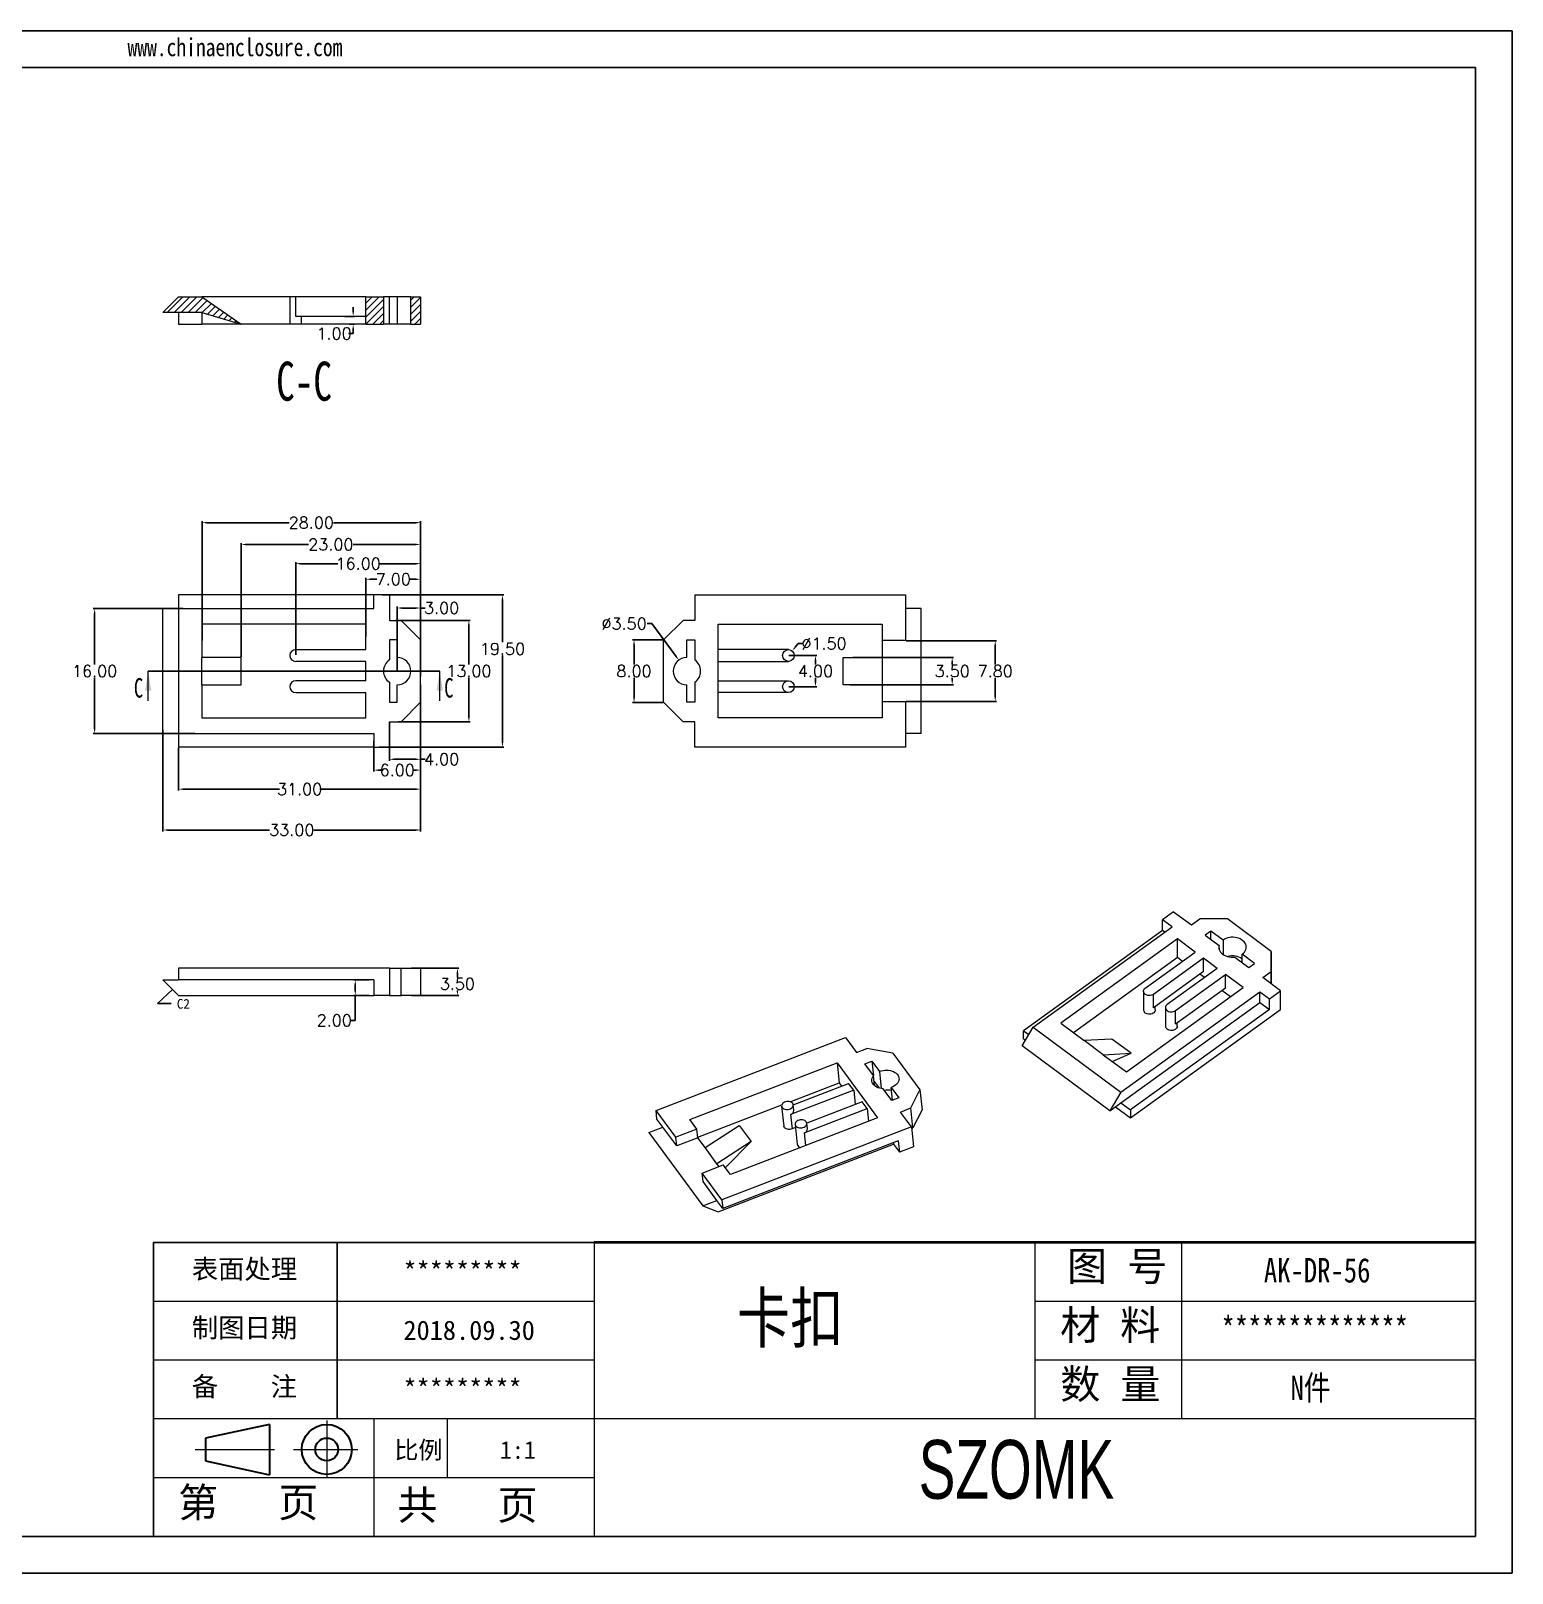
# Model space of a CAD drawing. Header units: inches. Extents: x 1153 to 3231, y 573 to 1137.
# Drawn here: x 3041.3 to 3231, y 573 to 770.5 of the extents above; entities that cross this region are included whole.
import ezdxf

# ---------------------------------------------------------------- set-up
doc = ezdxf.new("R2010")
doc.units = ezdxf.units.IN
doc.linetypes.add('CENTER2', pattern=[28.575, 19.05, -3.175, 3.175, -3.175])
doc.layers.add('10', color=7, linetype='Continuous')
doc.layers.add('文字', color=81, linetype='Continuous')
for name, color, linetype, lineweight in [('粗实线', 7, 'Continuous', 30), ('细实线', 3, 'Continuous', 9), ('细点划线', 2, 'CENTER2', 9)]:
    doc.layers.add(name, color=color, linetype=linetype, lineweight=lineweight)
doc.styles.add('SLDTEXTSTYLE6', font='TXT', dxfattribs={"width": 0.7})
doc.styles.get("Standard").update_dxf_attribs({"font": 'txt', "bigfont": 'gbcbig.shx'})
doc.styles.add('宋体', font='', dxfattribs={"width": 0.8, "height": 3.5})
doc.styles.add('长仿宋', font='', dxfattribs={"width": 0.7, "height": 4})
doc.styles.get('宋体').set_extended_font_data('SimSun')
doc.styles.get('长仿宋').set_extended_font_data('SimSun')
doc.dimstyles.new('2', dxfattribs={"dimtxt": 1.5, "dimasz": 0.6, "dimexe": 0.18, "dimexo": 0.0625, "dimgap": 0.09, "dimtad": 0, "dimtih": 1, "dimtoh": 1, "dimzin": 0, "dimdsep": 46, "dimtxsty": 'Standard', "dimcen": 0, "dimadec": 0, "dimazin": 2, "dimtfac": 1, "dimtofl": 0, "dimtmove": 0, "dimatfit": 3, "dimfxl": 1, "dimtolj": 1, "dimtzin": 0, "dimarcsym": 0})
pattern_1 = [(45, (0, 9.6533), (-0.4490128, 0.4490128), [])]

# ---------------------------------------------------------------- blocks, each defined once
blk = doc.blocks.new('*D22')
at = {"color": 0, "lineweight": -2, "transparency": 16777216}
for p, q in [((3091.18, 684.42), (3091.18, 667.95)), ((3058.18, 680.97), (3058.18, 667.95)), ((3058.78, 668.13), (3071.84, 668.13)), ((3090.58, 668.13), (3077.52, 668.13))]:
    blk.add_line(p, q, dxfattribs=at)
at = {"color": 0, "transparency": 16777216}
for points in [[(3058.78, 668.23), (3058.78, 668.03), (3058.18, 668.13)], [(3090.58, 668.23), (3090.58, 668.03), (3091.18, 668.13)]]:
    blk.add_solid(points, dxfattribs=at)
at = {"layer": 'Defpoints', "color": 0, "transparency": 16777216}
for p in [(3091.18, 684.48), (3058.18, 681.04), (3058.18, 668.13)]:
    blk.add_point(p, dxfattribs=at)
at = {"color": 0, "transparency": 16777216, "insert": (3074.68, 668.13), "char_height": 1.5, "attachment_point": 5}
blk.add_mtext('\\A1;33.00', dxfattribs=at)
blk = doc.blocks.new('*D23')
at = {"color": 0, "lineweight": -2, "transparency": 16777216}
for p, q in [((3091.18, 685.14), (3091.18, 677.01)), ((3087.18, 681.92), (3087.18, 677.01)), ((3087.78, 677.19), (3090.58, 677.19)), ((3091.18, 677.19), (3091.78, 677.19))]:
    blk.add_line(p, q, dxfattribs=at)
at = {"color": 0, "transparency": 16777216}
for points in [[(3087.78, 677.29), (3087.78, 677.09), (3087.18, 677.19)], [(3090.58, 677.29), (3090.58, 677.09), (3091.18, 677.19)]]:
    blk.add_solid(points, dxfattribs=at)
at = {"layer": 'Defpoints', "color": 0, "transparency": 16777216}
for p in [(3091.18, 685.21), (3087.18, 681.98), (3091.18, 677.19)]:
    blk.add_point(p, dxfattribs=at)
at = {"color": 0, "transparency": 16777216, "insert": (3093.87, 677.19), "char_height": 1.5, "attachment_point": 5}
blk.add_mtext('\\A1;4.00', dxfattribs=at)
blk = doc.blocks.new('*D24')
at = {"color": 0, "lineweight": -2, "transparency": 16777216}
for p, q in [((3091.18, 686.74), (3091.18, 675.62)), ((3085.18, 679.55), (3085.18, 675.62)), ((3085.78, 675.8), (3086.09, 675.8)), ((3090.58, 675.8), (3090.27, 675.8))]:
    blk.add_line(p, q, dxfattribs=at)
at = {"color": 0, "transparency": 16777216}
for points in [[(3085.78, 675.9), (3085.78, 675.7), (3085.18, 675.8)], [(3090.58, 675.9), (3090.58, 675.7), (3091.18, 675.8)]]:
    blk.add_solid(points, dxfattribs=at)
at = {"layer": 'Defpoints', "color": 0, "transparency": 16777216}
for p in [(3091.18, 686.8), (3085.18, 679.61), (3085.18, 675.8)]:
    blk.add_point(p, dxfattribs=at)
at = {"color": 0, "transparency": 16777216, "insert": (3088.18, 675.8), "char_height": 1.5, "attachment_point": 5}
blk.add_mtext('\\A1;6.00', dxfattribs=at)
blk = doc.blocks.new('*D25')
at = {"color": 0, "lineweight": -2, "transparency": 16777216}
for p, q in [((3091.18, 686.06), (3091.18, 673.18)), ((3060.18, 678.67), (3060.18, 673.18)), ((3060.78, 673.36), (3073.09, 673.36)), ((3090.58, 673.36), (3078.27, 673.36))]:
    blk.add_line(p, q, dxfattribs=at)
at = {"color": 0, "transparency": 16777216}
for points in [[(3060.78, 673.46), (3060.78, 673.26), (3060.18, 673.36)], [(3090.58, 673.46), (3090.58, 673.26), (3091.18, 673.36)]]:
    blk.add_solid(points, dxfattribs=at)
at = {"layer": 'Defpoints', "color": 0, "transparency": 16777216}
for p in [(3091.18, 686.12), (3060.18, 678.73), (3091.18, 673.36)]:
    blk.add_point(p, dxfattribs=at)
at = {"color": 0, "transparency": 16777216, "insert": (3075.68, 673.36), "char_height": 1.5, "attachment_point": 5}
blk.add_mtext('\\A1;31.00', dxfattribs=at)
blk = doc.blocks.new('*D26')
at = {"color": 0, "lineweight": -2, "transparency": 16777216}
for p, q in [((3088.18, 688.55), (3088.18, 696.74)), ((3088.78, 696.56), (3090.58, 696.56)), ((3091.18, 690.72), (3091.18, 696.74)), ((3091.18, 696.56), (3091.78, 696.56))]:
    blk.add_line(p, q, dxfattribs=at)
at = {"color": 0, "transparency": 16777216}
for points in [[(3088.78, 696.66), (3088.78, 696.46), (3088.18, 696.56)], [(3090.58, 696.66), (3090.58, 696.46), (3091.18, 696.56)]]:
    blk.add_solid(points, dxfattribs=at)
at = {"layer": 'Defpoints', "color": 0, "transparency": 16777216}
for p in [(3088.18, 696.56), (3091.18, 690.66), (3088.18, 688.48)]:
    blk.add_point(p, dxfattribs=at)
at = {"color": 0, "transparency": 16777216, "insert": (3093.87, 696.56), "char_height": 1.5, "attachment_point": 5}
blk.add_mtext('\\A1;3.00', dxfattribs=at)
blk = doc.blocks.new('*D27')
at = {"color": 0, "lineweight": -2, "transparency": 16777216}
for p, q in [((3084.18, 692.92), (3084.18, 700.42)), ((3084.78, 700.24), (3085.59, 700.24)), ((3090.58, 700.24), (3089.77, 700.24)), ((3091.18, 687.81), (3091.18, 700.42))]:
    blk.add_line(p, q, dxfattribs=at)
at = {"color": 0, "transparency": 16777216}
for points in [[(3084.78, 700.34), (3084.78, 700.14), (3084.18, 700.24)], [(3090.58, 700.34), (3090.58, 700.14), (3091.18, 700.24)]]:
    blk.add_solid(points, dxfattribs=at)
at = {"layer": 'Defpoints', "color": 0, "transparency": 16777216}
for p in [(3084.18, 700.24), (3084.18, 692.86), (3091.18, 687.75)]:
    blk.add_point(p, dxfattribs=at)
at = {"color": 0, "transparency": 16777216, "insert": (3087.68, 700.24), "char_height": 1.5, "attachment_point": 5}
blk.add_mtext('\\A1;7.00', dxfattribs=at)
blk = doc.blocks.new('*D28')
at = {"color": 0, "lineweight": -2, "transparency": 16777216}
for p, q in [((3075.18, 690.55), (3075.18, 702.42)), ((3075.78, 702.24), (3080.59, 702.24)), ((3090.58, 702.24), (3085.77, 702.24)), ((3091.18, 689.96), (3091.18, 702.42))]:
    blk.add_line(p, q, dxfattribs=at)
at = {"color": 0, "transparency": 16777216}
for points in [[(3075.78, 702.34), (3075.78, 702.14), (3075.18, 702.24)], [(3090.58, 702.34), (3090.58, 702.14), (3091.18, 702.24)]]:
    blk.add_solid(points, dxfattribs=at)
at = {"layer": 'Defpoints', "color": 0, "transparency": 16777216}
for p in [(3075.18, 702.24), (3075.18, 690.48), (3091.18, 689.9)]:
    blk.add_point(p, dxfattribs=at)
at = {"color": 0, "transparency": 16777216, "insert": (3083.18, 702.24), "char_height": 1.5, "attachment_point": 5}
blk.add_mtext('\\A1;16.00', dxfattribs=at)
blk = doc.blocks.new('*D29')
at = {"color": 0, "lineweight": -2, "transparency": 16777216}
for p, q in [((3068.18, 690.3), (3068.18, 704.88)), ((3068.78, 704.7), (3076.84, 704.7)), ((3090.58, 704.7), (3082.52, 704.7)), ((3091.18, 687.81), (3091.18, 704.88))]:
    blk.add_line(p, q, dxfattribs=at)
at = {"color": 0, "transparency": 16777216}
for points in [[(3068.78, 704.8), (3068.78, 704.6), (3068.18, 704.7)], [(3090.58, 704.8), (3090.58, 704.6), (3091.18, 704.7)]]:
    blk.add_solid(points, dxfattribs=at)
at = {"layer": 'Defpoints', "color": 0, "transparency": 16777216}
for p in [(3068.18, 704.7), (3068.18, 690.23), (3091.18, 687.75)]:
    blk.add_point(p, dxfattribs=at)
at = {"color": 0, "transparency": 16777216, "insert": (3079.68, 704.7), "char_height": 1.5, "attachment_point": 5}
blk.add_mtext('\\A1;23.00', dxfattribs=at)
blk = doc.blocks.new('*D30')
at = {"color": 0, "lineweight": -2, "transparency": 16777216}
for p, q in [((3063.18, 692.42), (3063.18, 707.67)), ((3063.78, 707.49), (3074.34, 707.49)), ((3090.58, 707.49), (3080.02, 707.49)), ((3091.18, 690.34), (3091.18, 707.67))]:
    blk.add_line(p, q, dxfattribs=at)
at = {"color": 0, "transparency": 16777216}
for points in [[(3063.78, 707.59), (3063.78, 707.39), (3063.18, 707.49)], [(3090.58, 707.59), (3090.58, 707.39), (3091.18, 707.49)]]:
    blk.add_solid(points, dxfattribs=at)
at = {"layer": 'Defpoints', "color": 0, "transparency": 16777216}
for p in [(3063.18, 707.49), (3063.18, 692.36), (3091.18, 690.28)]:
    blk.add_point(p, dxfattribs=at)
at = {"color": 0, "transparency": 16777216, "insert": (3077.18, 707.49), "char_height": 1.5, "attachment_point": 5}
blk.add_mtext('\\A1;28.00', dxfattribs=at)
blk = doc.blocks.new('*D31')
at = {"color": 0, "lineweight": -2, "transparency": 16777216}
for p, q in [((3087.99, 694.98), (3097.54, 694.98)), ((3097.36, 694.38), (3097.36, 689.32)), ((3097.36, 682.58), (3097.36, 687.64)), ((3088.35, 681.98), (3097.54, 681.98))]:
    blk.add_line(p, q, dxfattribs=at)
at = {"color": 0, "transparency": 16777216}
for points in [[(3097.26, 694.38), (3097.46, 694.38), (3097.36, 694.98)], [(3097.26, 682.58), (3097.46, 682.58), (3097.36, 681.98)]]:
    blk.add_solid(points, dxfattribs=at)
at = {"layer": 'Defpoints', "color": 0, "transparency": 16777216}
for p in [(3087.93, 694.98), (3097.36, 694.98), (3088.29, 681.98)]:
    blk.add_point(p, dxfattribs=at)
at = {"color": 0, "transparency": 16777216, "insert": (3097.36, 688.48), "char_height": 1.5, "attachment_point": 5}
blk.add_mtext('\\A1;13.00', dxfattribs=at)
blk = doc.blocks.new('*D32')
at = {"color": 0, "lineweight": -2, "transparency": 16777216}
for p, q in [((3086.24, 698.23), (3101.84, 698.23)), ((3101.66, 697.63), (3101.66, 692.17)), ((3101.66, 679.33), (3101.66, 690.49)), ((3085.85, 678.73), (3101.84, 678.73))]:
    blk.add_line(p, q, dxfattribs=at)
at = {"color": 0, "transparency": 16777216}
for points in [[(3101.56, 697.63), (3101.76, 697.63), (3101.66, 698.23)], [(3101.56, 679.33), (3101.76, 679.33), (3101.66, 678.73)]]:
    blk.add_solid(points, dxfattribs=at)
at = {"layer": 'Defpoints', "color": 0, "transparency": 16777216}
for p in [(3086.18, 698.23), (3101.66, 698.23), (3085.79, 678.73)]:
    blk.add_point(p, dxfattribs=at)
at = {"color": 0, "transparency": 16777216, "insert": (3101.66, 691.33), "char_height": 1.5, "attachment_point": 5}
blk.add_mtext('\\A1;19.50', dxfattribs=at)
blk = doc.blocks.new('*D33')
at = {"color": 0, "lineweight": -2, "transparency": 16777216}
for p, q in [((3060.77, 696.48), (3049.25, 696.48)), ((3049.43, 695.88), (3049.43, 689.32)), ((3049.43, 681.08), (3049.43, 687.64)), ((3062.26, 680.48), (3049.25, 680.48))]:
    blk.add_line(p, q, dxfattribs=at)
at = {"color": 0, "transparency": 16777216}
for points in [[(3049.33, 695.88), (3049.53, 695.88), (3049.43, 696.48)], [(3049.33, 681.08), (3049.53, 681.08), (3049.43, 680.48)]]:
    blk.add_solid(points, dxfattribs=at)
at = {"layer": 'Defpoints', "color": 0, "transparency": 16777216}
for p in [(3060.83, 696.48), (3049.43, 680.48), (3062.32, 680.48)]:
    blk.add_point(p, dxfattribs=at)
at = {"color": 0, "transparency": 16777216, "insert": (3049.43, 688.48), "char_height": 1.5, "attachment_point": 5}
blk.add_mtext('\\A1;16.00', dxfattribs=at)
blk = doc.blocks.new('*D34')
at = {"color": 0, "lineweight": -2, "transparency": 16777216}
for p, q in [((3146.55, 690.23), (3159.44, 690.23)), ((3159.26, 689.63), (3159.26, 689.32)), ((3159.26, 687.33), (3159.26, 687.64)), ((3146.13, 686.73), (3159.44, 686.73))]:
    blk.add_line(p, q, dxfattribs=at)
at = {"color": 0, "transparency": 16777216}
for points in [[(3159.16, 689.63), (3159.36, 689.63), (3159.26, 690.23)], [(3159.16, 687.33), (3159.36, 687.33), (3159.26, 686.73)]]:
    blk.add_solid(points, dxfattribs=at)
at = {"layer": 'Defpoints', "color": 0, "transparency": 16777216}
for p in [(3146.49, 690.23), (3159.26, 690.23), (3146.07, 686.73)]:
    blk.add_point(p, dxfattribs=at)
at = {"color": 0, "transparency": 16777216, "insert": (3159.26, 688.48), "char_height": 1.5, "attachment_point": 5}
blk.add_mtext('\\A1;3.50', dxfattribs=at)
blk = doc.blocks.new('*D35')
at = {"color": 0, "lineweight": -2, "transparency": 16777216}
for p, q in [((3153.35, 692.38), (3164.95, 692.38)), ((3164.77, 691.78), (3164.77, 689.32)), ((3164.77, 685.18), (3164.77, 687.64)), ((3153.35, 684.58), (3164.95, 684.58))]:
    blk.add_line(p, q, dxfattribs=at)
at = {"color": 0, "transparency": 16777216}
for points in [[(3164.67, 691.78), (3164.87, 691.78), (3164.77, 692.38)], [(3164.67, 685.18), (3164.87, 685.18), (3164.77, 684.58)]]:
    blk.add_solid(points, dxfattribs=at)
at = {"layer": 'Defpoints', "color": 0, "transparency": 16777216}
for p in [(3153.29, 692.38), (3164.77, 692.38), (3153.29, 684.58)]:
    blk.add_point(p, dxfattribs=at)
at = {"color": 0, "transparency": 16777216, "insert": (3164.77, 688.48), "char_height": 1.5, "attachment_point": 5}
blk.add_mtext('\\A1;7.80', dxfattribs=at)
blk = doc.blocks.new('*D36')
at = {"color": 0, "lineweight": -2, "transparency": 16777216}
for p, q in [((3138.35, 690.48), (3141.93, 690.48)), ((3141.75, 689.88), (3141.75, 689.32)), ((3141.75, 687.08), (3141.75, 687.64)), ((3138.35, 686.48), (3141.93, 686.48))]:
    blk.add_line(p, q, dxfattribs=at)
at = {"color": 0, "transparency": 16777216}
for points in [[(3141.65, 689.88), (3141.85, 689.88), (3141.75, 690.48)], [(3141.65, 687.08), (3141.85, 687.08), (3141.75, 686.48)]]:
    blk.add_solid(points, dxfattribs=at)
at = {"layer": 'Defpoints', "color": 0, "transparency": 16777216}
for p in [(3138.29, 690.48), (3141.75, 690.48), (3138.29, 686.48)]:
    blk.add_point(p, dxfattribs=at)
at = {"color": 0, "transparency": 16777216, "insert": (3141.75, 688.48), "char_height": 1.5, "attachment_point": 5}
blk.add_mtext('\\A1;4.00', dxfattribs=at)
blk = doc.blocks.new('*D37')
at = {"color": 0, "lineweight": -2, "transparency": 16777216}
for p, q in [((3120.21, 694.56), (3120.81, 694.56)), ((3120.81, 694.56), (3123.89, 690.37))]:
    blk.add_line(p, q, dxfattribs=at)
at = {"color": 0, "transparency": 16777216}
blk.add_solid([(3123.97, 690.43), (3123.81, 690.31), (3124.25, 689.89)], dxfattribs=at)
at = {"layer": 'Defpoints', "color": 0, "transparency": 16777216}
for p in [(3124.25, 689.89), (3126.33, 687.07)]:
    blk.add_point(p, dxfattribs=at)
at = {"color": 0, "transparency": 16777216, "insert": (3117.24, 694.56), "char_height": 1.5, "attachment_point": 5}
blk.add_mtext('\\A1;∅3.50', dxfattribs=at)
blk = doc.blocks.new('*D38')
at = {"color": 0, "lineweight": -2, "transparency": 16777216}
for p, q in [((3139.54, 692.01), (3139.14, 691.53)), ((3140.14, 692.01), (3139.54, 692.01))]:
    blk.add_line(p, q, dxfattribs=at)
at = {"color": 0, "transparency": 16777216}
blk.add_solid([(3139.07, 691.59), (3139.22, 691.47), (3138.76, 691.06)], dxfattribs=at)
at = {"layer": 'Defpoints', "color": 0, "transparency": 16777216}
for p in [(3137.82, 689.9), (3138.76, 691.06)]:
    blk.add_point(p, dxfattribs=at)
at = {"color": 0, "transparency": 16777216, "insert": (3142.85, 692.01), "char_height": 1.5, "attachment_point": 5}
blk.add_mtext('\\A1;∅1.50', dxfattribs=at)
blk = doc.blocks.new('*D39')
at = {"color": 0, "lineweight": -2, "transparency": 16777216}
for p, q in [((3122.23, 692.48), (3118.33, 692.48)), ((3118.51, 691.88), (3118.51, 689.32)), ((3118.51, 685.08), (3118.51, 687.64)), ((3122.23, 684.48), (3118.33, 684.48))]:
    blk.add_line(p, q, dxfattribs=at)
at = {"color": 0, "transparency": 16777216}
for points in [[(3118.41, 691.88), (3118.61, 691.88), (3118.51, 692.48)], [(3118.41, 685.08), (3118.61, 685.08), (3118.51, 684.48)]]:
    blk.add_solid(points, dxfattribs=at)
at = {"layer": 'Defpoints', "color": 0, "transparency": 16777216}
for p in [(3122.29, 692.48), (3118.51, 684.48), (3122.29, 684.48)]:
    blk.add_point(p, dxfattribs=at)
at = {"color": 0, "transparency": 16777216, "insert": (3118.51, 688.48), "char_height": 1.5, "attachment_point": 5}
blk.add_mtext('\\A1;8.00', dxfattribs=at)
blk = doc.blocks.new('*D40')
at = {"color": 0, "lineweight": -2, "transparency": 16777216}
for p, q in [((3089.99, 650.44), (3096.07, 650.44)), ((3095.89, 649.84), (3095.89, 649.26)), ((3089.99, 646.94), (3096.07, 646.94)), ((3095.89, 647.54), (3095.89, 647.58))]:
    blk.add_line(p, q, dxfattribs=at)
at = {"color": 0, "transparency": 16777216}
for points in [[(3095.79, 649.84), (3095.99, 649.84), (3095.89, 650.44)], [(3095.79, 647.54), (3095.99, 647.54), (3095.89, 646.94)]]:
    blk.add_solid(points, dxfattribs=at)
at = {"layer": 'Defpoints', "color": 0, "transparency": 16777216}
for p in [(3089.93, 650.44), (3095.89, 650.44), (3089.93, 646.94)]:
    blk.add_point(p, dxfattribs=at)
at = {"color": 0, "transparency": 16777216, "insert": (3095.89, 648.42), "char_height": 1.5, "attachment_point": 5}
blk.add_mtext('\\A1;3.50', dxfattribs=at)
blk = doc.blocks.new('*D41')
at = {"color": 0, "lineweight": -2, "transparency": 16777216}
for p, q in [((3084.58, 648.94), (3082.63, 648.94)), ((3082.81, 648.34), (3082.81, 647.54)), ((3084.58, 646.94), (3082.63, 646.94)), ((3082.81, 646.94), (3082.81, 643.75)), ((3082.81, 643.75), (3082.21, 643.75))]:
    blk.add_line(p, q, dxfattribs=at)
at = {"color": 0, "transparency": 16777216}
for points in [[(3082.71, 648.34), (3082.91, 648.34), (3082.81, 648.94)], [(3082.71, 647.54), (3082.91, 647.54), (3082.81, 646.94)]]:
    blk.add_solid(points, dxfattribs=at)
at = {"layer": 'Defpoints', "color": 0, "transparency": 16777216}
for p in [(3082.81, 648.94), (3084.64, 648.94), (3084.64, 646.94)]:
    blk.add_point(p, dxfattribs=at)
at = {"color": 0, "transparency": 16777216, "insert": (3080.12, 643.75), "char_height": 1.5, "attachment_point": 5}
blk.add_mtext('\\A1;2.00', dxfattribs=at)
blk = doc.blocks.new('*D42')
at = {"color": 0, "lineweight": -2, "transparency": 16777216}
for p, q in [((3082.54, 734.51), (3082.54, 735.11)), ((3081.46, 733.91), (3082.72, 733.91)), ((3082.07, 732.91), (3082.72, 732.91)), ((3082.54, 731.71), (3081.94, 731.71)), ((3082.54, 732.31), (3082.54, 731.71))]:
    blk.add_line(p, q, dxfattribs=at)
at = {"color": 0, "transparency": 16777216}
for points in [[(3082.44, 734.51), (3082.64, 734.51), (3082.54, 733.91)], [(3082.44, 732.31), (3082.64, 732.31), (3082.54, 732.91)]]:
    blk.add_solid(points, dxfattribs=at)
at = {"layer": 'Defpoints', "color": 0, "transparency": 16777216}
for p in [(3081.39, 733.91), (3082.01, 732.91), (3082.54, 732.91)]:
    blk.add_point(p, dxfattribs=at)
at = {"color": 0, "transparency": 16777216, "insert": (3080.1, 731.71), "char_height": 1.5, "attachment_point": 5}
blk.add_mtext('\\A1;1.00', dxfattribs=at)

msp = doc.modelspace()

# ---------------------------------------------------------------- hatches: boundary and pattern name
at = {"linetype": 'Continuous', "lineweight": 0}
h = msp.add_hatch(dxfattribs=at)
h.set_pattern_fill('ANSI31', color=4, scale=0.2, style=0)
h.set_pattern_definition(pattern_1)
h.paths.add_polyline_path([(3058.177, 734.41), (3063.177, 734.41), (3068.177, 732.91), (3063.177, 736.41), (3060.177, 736.41)], flags=0)
h = msp.add_hatch(dxfattribs=at)
h.set_pattern_fill('ANSI31', color=4, scale=0.2, style=0)
h.set_pattern_definition(pattern_1)
h.paths.add_polyline_path([(3086.427, 736.41), (3084.177, 736.41), (3084.177, 732.91), (3086.427, 732.91)], flags=0)
h = msp.add_hatch(dxfattribs=at)
h.set_pattern_fill('ANSI31', color=4, scale=0.2, style=0)
h.set_pattern_definition(pattern_1)
h.paths.add_polyline_path([(3091.177, 736.41), (3089.927, 736.41), (3089.927, 732.91), (3091.177, 732.91)], flags=0)

# ---------------------------------------------------------------- linework, layer by layer
for p, q in [((2951.619, 770.48), (3230.972, 770.48)), ((3230.972, 770.48), (3230.972, 572.957)), ((2958.847, 765.777), (3226.269, 765.777)), ((3226.269, 765.777), (3226.269, 577.66)), ((3113.399, 615.283), (3056.964, 615.283)), ((3056.964, 577.66), (3056.964, 615.283)), ((3080.479, 592.709), (3080.479, 615.283)), ((2958.847, 577.66), (3226.269, 577.66)), ((2951.619, 572.957), (3230.972, 572.957)), ((2951.619, 572.957), (3080.949, 572.957))]:
    msp.add_line(p, q)
at = {"color": 7, "linetype": 'Continuous', "lineweight": 15}
for p, q in [((3060.177, 736.41), (3058.177, 734.41)), ((3060.177, 736.41), (3063.177, 736.41)), ((3063.177, 736.41), (3068.177, 732.91)), ((3074.427, 736.41), (3063.177, 736.41)), ((3074.427, 736.41), (3074.427, 732.91)), ((3075.177, 736.41), (3074.427, 736.41)), ((3075.177, 733.91), (3075.177, 736.41)), ((3084.177, 736.41), (3075.177, 736.41)), ((3084.177, 732.91), (3084.177, 736.41)), ((3084.177, 736.41), (3086.427, 736.41)), ((3086.427, 736.41), (3086.427, 732.91)), ((3087.177, 736.41), (3086.427, 736.41)), ((3087.177, 732.91), (3087.177, 736.41)), ((3088.177, 736.41), (3087.177, 736.41)), ((3088.177, 736.41), (3088.177, 732.91)), ((3089.927, 736.41), (3088.177, 736.41)), ((3089.927, 732.91), (3089.927, 736.41)), ((3089.927, 736.41), (3091.177, 736.41)), ((3091.177, 736.41), (3091.177, 732.91)), ((3063.177, 734.41), (3058.177, 734.41)), ((3060.177, 734.41), (3060.177, 732.91)), ((3060.177, 732.91), (3063.177, 732.91)), ((3063.177, 734.41), (3068.177, 732.91)), ((3063.177, 734.41), (3063.177, 732.91)), ((3074.427, 732.91), (3063.177, 732.91)), ((3075.927, 732.91), (3074.427, 732.91)), ((3084.177, 733.91), (3075.177, 733.91)), ((3075.927, 732.91), (3075.927, 733.91)), ((3084.177, 732.91), (3075.927, 732.91)), ((3084.177, 732.91), (3086.427, 732.91)), ((3087.177, 732.91), (3086.427, 732.91)), ((3088.177, 732.91), (3087.177, 732.91)), ((3089.927, 732.91), (3088.177, 732.91)), ((3089.927, 732.91), (3091.177, 732.91)), ((3060.177, 698.233), (3060.177, 696.483)), ((3085.177, 698.233), (3060.177, 698.233)), ((3085.177, 696.483), (3085.177, 698.233)), ((3087.177, 698.233), (3085.177, 698.233)), ((3087.177, 698.233), (3087.177, 694.983)), ((3126.289, 698.233), (3126.289, 694.983)), ((3126.289, 698.233), (3153.289, 698.233)), ((3153.289, 698.233), (3153.289, 692.383)), ((3058.177, 680.483), (3058.177, 696.483)), ((3058.177, 696.483), (3060.177, 696.483)), ((3060.177, 696.483), (3060.177, 680.483)), ((3060.177, 696.483), (3085.177, 696.483)), ((3155.289, 696.483), (3153.289, 696.483)), ((3155.289, 680.483), (3155.289, 696.483)), ((3084.177, 694.483), (3063.177, 694.483)), ((3063.177, 694.483), (3063.177, 690.233)), ((3084.177, 691.233), (3084.177, 694.483)), ((3087.177, 694.983), (3088.677, 694.983)), ((3091.177, 692.483), (3088.677, 694.983)), ((3124.789, 694.983), (3122.289, 692.483)), ((3126.289, 694.983), (3124.789, 694.983)), ((3129.289, 694.483), (3150.289, 694.483)), ((3129.289, 682.483), (3129.289, 694.483)), ((3150.289, 694.483), (3150.289, 692.383)), ((3088.177, 692.483), (3087.177, 692.483)), ((3087.177, 692.483), (3087.177, 689.919)), ((3088.177, 690.233), (3088.177, 692.483)), ((3091.177, 684.483), (3091.177, 692.483)), ((3122.289, 684.483), (3122.289, 692.483)), ((3125.289, 692.483), (3126.289, 692.483)), ((3125.289, 690.233), (3125.289, 692.483)), ((3126.289, 692.483), (3126.289, 689.919)), ((3153.289, 692.383), (3150.289, 692.383)), ((3150.289, 692.383), (3150.289, 690.233)), ((3063.177, 686.733), (3063.177, 690.233)), ((3068.177, 690.233), (3063.177, 690.233)), ((3068.177, 686.733), (3068.177, 690.233)), ((3075.177, 691.233), (3084.177, 691.233)), ((3084.177, 689.733), (3075.177, 689.733)), ((3084.177, 687.233), (3084.177, 689.733)), ((3138.289, 691.233), (3129.289, 691.233)), ((3129.289, 689.733), (3138.289, 689.733)), ((3145.289, 686.733), (3145.289, 690.233)), ((3145.289, 690.233), (3150.289, 690.233)), ((3150.289, 690.233), (3150.289, 686.733)), ((3063.177, 686.733), (3063.177, 682.483)), ((3063.177, 686.733), (3068.177, 686.733)), ((3084.177, 687.233), (3075.177, 687.233)), ((3075.177, 685.733), (3084.177, 685.733)), ((3084.177, 682.483), (3084.177, 685.733)), ((3087.177, 687.047), (3087.177, 684.483)), ((3088.177, 684.483), (3088.177, 686.733)), ((3125.289, 684.483), (3125.289, 686.733)), ((3126.289, 687.047), (3126.289, 684.483)), ((3129.289, 687.233), (3138.289, 687.233)), ((3138.289, 685.733), (3129.289, 685.733)), ((3150.289, 686.733), (3145.289, 686.733)), ((3150.289, 686.733), (3150.289, 684.583)), ((3087.177, 684.483), (3088.177, 684.483)), ((3088.677, 681.983), (3091.177, 684.483)), ((3122.289, 684.483), (3124.789, 681.983)), ((3126.289, 684.483), (3125.289, 684.483)), ((3150.289, 684.583), (3150.289, 682.483)), ((3150.289, 684.583), (3153.289, 684.583)), ((3153.289, 684.583), (3153.289, 678.733)), ((3063.177, 682.483), (3084.177, 682.483)), ((3087.177, 681.983), (3088.677, 681.983)), ((3087.177, 678.733), (3087.177, 681.983)), ((3126.289, 681.983), (3124.789, 681.983)), ((3126.289, 678.733), (3126.289, 681.983)), ((3150.289, 682.483), (3129.289, 682.483)), ((3060.177, 680.483), (3058.177, 680.483)), ((3060.177, 680.483), (3085.177, 680.483)), ((3060.177, 680.483), (3060.177, 678.733)), ((3085.177, 680.483), (3085.177, 678.733)), ((3155.289, 680.483), (3153.289, 680.483)), ((3085.177, 678.733), (3060.177, 678.733)), ((3085.177, 678.733), (3087.177, 678.733)), ((3153.289, 678.733), (3126.289, 678.733)), ((3187.613, 657.663), (3186.189, 656.635)), ((3187.418, 655.727), (3186.189, 656.635)), ((3186.194, 655.269), (3186.189, 656.635)), ((3187.613, 657.663), (3189.895, 655.977)), ((3189.895, 655.977), (3190.963, 656.749)), ((3194.498, 656.737), (3190.963, 656.749)), ((3200.116, 652.586), (3194.498, 656.737)), ((3186.194, 655.269), (3168.394, 642.412)), ((3169.617, 642.869), (3187.418, 655.727)), ((3188.11, 654.175), (3173.157, 643.374)), ((3186.486, 655.054), (3186.194, 655.269)), ((3190.392, 652.488), (3188.11, 654.175)), ((3188.12, 651.785), (3188.11, 654.175)), ((3192.362, 655.194), (3191.65, 654.68)), ((3191.65, 654.68), (3193.451, 653.35)), ((3193.942, 654.027), (3192.362, 655.194)), ((3192.367, 654.151), (3192.362, 655.194)), ((3193.942, 654.027), (3193.949, 652.201)), ((3183.984, 647.86), (3190.392, 652.488)), ((3193.452, 652.874), (3193.451, 653.35)), ((3195.467, 651.859), (3197.267, 650.529)), ((3197.98, 651.043), (3196.4, 652.211)), ((3196.404, 651.167), (3196.4, 652.211)), ((3200.091, 650.003), (3200.116, 652.586)), ((3200.116, 652.586), (3200.125, 650.196)), ((3087.177, 650.442), (3060.177, 650.442)), ((3060.177, 650.442), (3060.177, 648.942)), ((3087.177, 650.442), (3087.177, 646.942)), ((3087.177, 650.442), (3088.677, 650.442)), ((3088.677, 646.942), (3088.677, 650.442)), ((3088.677, 650.442), (3091.177, 650.442)), ((3091.177, 650.442), (3091.177, 646.942)), ((3188.12, 651.785), (3174.797, 642.162)), ((3191.445, 651.71), (3185.037, 647.081)), ((3191.452, 650.003), (3185.044, 645.374)), ((3193.2, 650.413), (3186.792, 645.784)), ((3188.761, 651.311), (3188.12, 651.785)), ((3193.2, 650.413), (3191.445, 651.71)), ((3191.452, 650.003), (3191.445, 651.71)), ((3197.267, 650.529), (3197.98, 651.043)), ((3199.023, 649.232), (3200.091, 650.003)), ((3200.097, 648.438), (3200.091, 650.003)), ((3200.125, 650.196), (3200.108, 648.429)), ((3058.177, 648.942), (3060.177, 646.942)), ((3058.177, 648.942), (3060.177, 648.942)), ((3085.177, 648.942), (3060.177, 648.942)), ((3085.177, 648.942), (3085.177, 646.942)), ((3181.583, 637.148), (3196.536, 647.948)), ((3187.845, 645.006), (3194.254, 649.634)), ((3187.852, 643.299), (3194.261, 647.927)), ((3191.57, 649.235), (3190.986, 649.666)), ((3196.536, 647.948), (3194.254, 649.634)), ((3194.261, 647.927), (3194.254, 649.634)), ((3201.305, 647.545), (3199.023, 649.232)), ((3060.177, 646.942), (3085.177, 646.942)), ((3087.177, 646.942), (3085.177, 646.942)), ((3087.177, 646.942), (3088.677, 646.942)), ((3091.177, 646.942), (3088.677, 646.942)), ((3180.851, 634.567), (3198.652, 647.425)), ((3180.857, 633.201), (3198.657, 646.059)), ((3183.76, 647.467), (3183.77, 645.078)), ((3185.044, 645.374), (3185.037, 647.081)), ((3194.905, 646.77), (3193.795, 647.591)), ((3198.657, 646.059), (3198.652, 647.425)), ((3198.652, 647.425), (3199.881, 646.517)), ((3198.657, 646.059), (3199.886, 645.151)), ((3199.881, 646.517), (3201.305, 647.545)), ((3199.886, 645.151), (3199.881, 646.517)), ((3201.314, 645.155), (3201.305, 647.545)), ((3199.886, 645.151), (3182.085, 632.293)), ((3182.09, 631.269), (3201.314, 645.155)), ((3185.27, 645.084), (3185.268, 645.536)), ((3186.569, 645.392), (3186.578, 643.002)), ((3187.852, 643.299), (3187.845, 645.006)), ((3168.198, 640.475), (3169.617, 642.869)), ((3168.398, 641.387), (3168.394, 642.412)), ((3168.394, 642.412), (3169.056, 641.922)), ((3169.617, 642.869), (3180.851, 634.567)), ((3173.157, 643.374), (3176.141, 641.169)), ((3188.078, 643.008), (3188.077, 643.461)), ((3121.335, 632.213), (3145.584, 641.559)), ((3145.584, 641.559), (3146.991, 639.65)), ((3146.991, 639.65), (3148.338, 640.169)), ((3151.666, 639.566), (3148.338, 640.169)), ((3179.433, 632.173), (3168.198, 640.475)), ((3168.398, 641.387), (3168.635, 641.212)), ((3179.711, 641.351), (3176.141, 641.169)), ((3178.599, 639.353), (3176.141, 641.169)), ((3182.169, 639.535), (3179.711, 641.351)), ((3125.652, 631.049), (3144.513, 638.317)), ((3144.513, 638.317), (3149.708, 631.269)), ((3144.513, 638.317), (3144.784, 635.757)), ((3148.073, 638.181), (3148.972, 638.527)), ((3149.183, 636.675), (3148.073, 638.181)), ((3148.972, 638.527), (3149.945, 637.206)), ((3148.972, 638.527), (3149.165, 636.7)), ((3151.666, 639.566), (3155.129, 634.866)), ((3178.599, 639.353), (3182.169, 639.535)), ((3178.599, 639.353), (3181.583, 637.148)), ((3179.765, 638.491), (3182.169, 639.535)), ((3149.321, 635.373), (3149.183, 636.675)), ((3149.945, 637.206), (3150.177, 635.014)), ((3138.487, 633.33), (3144.784, 635.757)), ((3146.647, 634.796), (3138.564, 631.681)), ((3138.906, 632.944), (3145.997, 635.677)), ((3144.784, 635.757), (3145.098, 635.33)), ((3146.647, 634.796), (3145.997, 635.677)), ((3146.647, 634.796), (3146.838, 632.984)), ((3149.261, 635.942), (3149.898, 635.077)), ((3151.536, 633.482), (3150.426, 634.988)), ((3151.46, 635.15), (3152.434, 633.828)), ((3151.633, 633.519), (3151.46, 635.15)), ((3153.966, 632.533), (3155.129, 634.866)), ((3155.129, 634.866), (3155.4, 632.306)), ((3180.851, 634.567), (3179.433, 632.173)), ((3123.867, 628.777), (3121.335, 632.213)), ((3121.451, 631.116), (3121.335, 632.213)), ((3126.671, 628.777), (3137.432, 632.924)), ((3137.416, 632.774), (3137.686, 630.214)), ((3138.985, 632.2), (3138.907, 632.932)), ((3140.295, 629.331), (3148.378, 632.446)), ((3147.729, 633.327), (3140.637, 630.594)), ((3148.378, 632.446), (3147.729, 633.327)), ((3148.378, 632.446), (3148.55, 630.823)), ((3152.434, 633.828), (3151.536, 633.482)), ((3152.618, 632.013), (3153.966, 632.533)), ((3154.236, 629.972), (3153.966, 632.533)), ((3155.4, 632.306), (3154.236, 629.972)), ((3179.433, 632.173), (3180.857, 633.201)), ((3180.158, 632.697), (3182.09, 631.269)), ((3180.857, 633.201), (3182.085, 632.293)), ((3182.085, 632.293), (3182.09, 631.269)), ((3122.208, 630.088), (3121.451, 631.116)), ((3126.561, 629.815), (3125.652, 631.049)), ((3127.608, 627.455), (3131.983, 630.283)), ((3154.025, 630.104), (3129.776, 620.759)), ((3149.708, 631.269), (3130.847, 624)), ((3131.983, 630.283), (3133.498, 628.227)), ((3138.564, 631.681), (3138.757, 629.852)), ((3139.147, 630.424), (3139.418, 627.864)), ((3140.716, 629.851), (3140.639, 630.582)), ((3154.025, 630.104), (3152.618, 632.013)), ((3154.025, 630.104), (3154.296, 627.544)), ((3120.412, 629.396), (3122.208, 630.088)), ((3120.412, 629.396), (3127.338, 619.998)), ((3123.983, 627.68), (3122.208, 630.088)), ((3126.561, 629.815), (3123.867, 628.777)), ((3123.983, 627.68), (3123.867, 628.777)), ((3126.678, 628.718), (3123.983, 627.68)), ((3126.678, 628.718), (3126.561, 629.815)), ((3127.608, 627.455), (3126.678, 628.718)), ((3133.498, 628.227), (3129.123, 625.399)), ((3152.345, 628.315), (3129.892, 619.662)), ((3133.498, 628.227), (3130.202, 624.876)), ((3139.19, 630.019), (3138.757, 629.852)), ((3152.345, 628.315), (3152.5, 626.852)), ((3154.047, 629.899), (3154.236, 629.972)), ((3129.123, 625.399), (3127.608, 627.455)), ((3129.289, 619.227), (3151.742, 627.88)), ((3151.722, 628.075), (3151.742, 627.88)), ((3151.742, 627.88), (3152.5, 626.852)), ((3154.296, 627.544), (3152.5, 626.852)), ((3127.243, 624.195), (3129.938, 625.234)), ((3127.359, 623.098), (3127.243, 624.195)), ((3129.776, 620.759), (3127.243, 624.195)), ((3129.398, 625.026), (3129.123, 625.399)), ((3130.847, 624), (3129.938, 625.234)), ((3129.134, 620.69), (3127.359, 623.098)), ((3127.338, 619.998), (3129.134, 620.69)), ((3129.892, 619.662), (3129.134, 620.69)), ((3129.776, 620.759), (3129.892, 619.662)), ((3127.338, 619.998), (3129.289, 619.227))]:
    msp.add_line(p, q, dxfattribs=at)
at = {"color": 1}
msp.add_line((3056.293, 688.483), (3093.622, 688.483), dxfattribs=at)
at = {"color": 7, "linetype": 'Continuous', "lineweight": 0}
for p, q in [((3056.293, 684.683), (3056.293, 688.483)), ((3093.622, 684.683), (3093.622, 688.483))]:
    msp.add_line(p, q, dxfattribs=at)
at = {"color": 8, "linetype": 'Continuous', "lineweight": 15}
msp.add_line((3140.295, 629.331), (3140.467, 627.708), dxfattribs=at)
at = {"color": 7, "linetype": 'Continuous', "lineweight": 15, "flags": 128}
for points in [[(3196.4, 652.211), (3196.558, 652.342), (3196.69, 652.487), (3196.794, 652.644), (3196.868, 652.81), (3196.91, 652.982), (3196.92, 653.157), (3196.898, 653.33), (3196.843, 653.5), (3196.757, 653.663), (3196.641, 653.815), (3196.498, 653.955), (3196.33, 654.079), (3196.141, 654.185), (3195.934, 654.271), (3195.712, 654.336), (3195.48, 654.378), (3195.243, 654.396), (3195.004, 654.391), (3194.768, 654.362), (3194.54, 654.31), (3194.324, 654.236), (3194.123, 654.141), (3193.942, 654.027)], [(3193.451, 653.35), (3193.423, 653.175), (3193.428, 652.999), (3193.466, 652.826), (3193.537, 652.658), (3193.638, 652.499), (3193.768, 652.352), (3193.925, 652.219), (3194.105, 652.103), (3194.305, 652.006), (3194.522, 651.93), (3194.751, 651.877), (3194.988, 651.847), (3195.228, 651.841), (3195.467, 651.859)], [(3185.037, 647.081), (3184.914, 647.01), (3184.774, 646.958), (3184.622, 646.929), (3184.466, 646.923), (3184.311, 646.942), (3184.165, 646.983), (3184.034, 647.046), (3183.924, 647.128), (3183.84, 647.224), (3183.784, 647.331), (3183.761, 647.444), (3183.77, 647.559), (3183.812, 647.669), (3183.884, 647.771), (3183.984, 647.86)], [(3185.27, 645.084), (3185.268, 645.049), (3185.243, 644.936), (3185.186, 644.83), (3185.099, 644.734), (3184.988, 644.653), (3184.856, 644.591), (3184.709, 644.551), (3184.554, 644.533), (3184.397, 644.54), (3184.246, 644.57), (3184.107, 644.622), (3183.986, 644.695)], [(3186.792, 645.784), (3186.693, 645.695), (3186.621, 645.594), (3186.579, 645.483), (3186.57, 645.369), (3186.593, 645.255), (3186.648, 645.148), (3186.733, 645.052), (3186.843, 644.971), (3186.974, 644.908), (3187.12, 644.866), (3187.274, 644.848), (3187.431, 644.853), (3187.583, 644.883), (3187.723, 644.934), (3187.845, 645.006)], [(3188.078, 643.008), (3188.077, 642.974), (3188.051, 642.861), (3187.994, 642.754), (3187.908, 642.658), (3187.796, 642.578), (3187.664, 642.516), (3187.517, 642.475), (3187.362, 642.458), (3187.206, 642.464), (3187.055, 642.494), (3186.916, 642.547), (3186.794, 642.619)], [(3150.426, 634.988), (3150.193, 635.011), (3149.969, 635.057), (3149.759, 635.124), (3149.567, 635.211), (3149.396, 635.315), (3149.25, 635.437), (3149.131, 635.572), (3149.042, 635.718), (3148.985, 635.874), (3148.959, 636.035), (3148.967, 636.199), (3149.008, 636.362), (3149.08, 636.522), (3149.183, 636.675)], [(3149.945, 637.206), (3150.167, 637.278), (3150.398, 637.331), (3150.634, 637.362), (3150.872, 637.371), (3151.107, 637.357), (3151.335, 637.322), (3151.55, 637.265), (3151.75, 637.188), (3151.93, 637.093), (3152.088, 636.98), (3152.219, 636.852), (3152.323, 636.712), (3152.396, 636.561), (3152.438, 636.404), (3152.447, 636.242), (3152.424, 636.08), (3152.369, 635.919), (3152.282, 635.762), (3152.167, 635.614), (3152.024, 635.476), (3151.856, 635.351), (3151.667, 635.242), (3151.46, 635.15)], [(3137.488, 632.593), (3137.57, 632.507), (3137.678, 632.437), (3137.807, 632.384), (3137.952, 632.352), (3138.106, 632.342), (3138.262, 632.354), (3138.414, 632.388), (3138.555, 632.442), (3138.678, 632.514), (3138.779, 632.601), (3138.853, 632.699), (3138.897, 632.804), (3138.909, 632.911), (3138.888, 633.015), (3138.835, 633.112), (3138.753, 633.198), (3138.645, 633.269), (3138.516, 633.322), (3138.371, 633.354), (3138.217, 633.364), (3138.061, 633.352), (3137.909, 633.318), (3137.768, 633.264), (3137.645, 633.192), (3137.544, 633.105), (3137.47, 633.007), (3137.426, 632.902), (3137.414, 632.795), (3137.435, 632.691), (3137.488, 632.593)], [(3138.757, 629.852), (3138.61, 629.808), (3138.455, 629.784), (3138.299, 629.783), (3138.149, 629.805), (3138.011, 629.847), (3137.892, 629.909), (3137.796, 629.988), (3137.728, 630.08), (3137.691, 630.182), (3137.686, 630.214)], [(3139.219, 630.244), (3139.302, 630.158), (3139.41, 630.087), (3139.539, 630.034), (3139.683, 630.002), (3139.837, 629.992), (3139.994, 630.004), (3140.145, 630.038), (3140.286, 630.092), (3140.41, 630.165), (3140.511, 630.252), (3140.585, 630.35), (3140.629, 630.454), (3140.64, 630.561), (3140.619, 630.666), (3140.567, 630.763), (3140.484, 630.849), (3140.376, 630.92), (3140.247, 630.972), (3140.102, 631.004), (3139.949, 631.015), (3139.792, 631.002), (3139.64, 630.969), (3139.5, 630.914), (3139.376, 630.842), (3139.275, 630.755), (3139.201, 630.657), (3139.157, 630.552), (3139.146, 630.445), (3139.167, 630.341), (3139.219, 630.244)]]:
    msp.add_lwpolyline(points, dxfattribs=at)
at = {"color": 7, "linetype": 'Continuous', "lineweight": 15}
for centre in [(3138.289, 690.483), (3138.289, 686.483)]:
    msp.add_circle(centre, 0.75, dxfattribs=at)
for centre, radius, start, end in [((3075.177, 690.483), 0.75, 90, 270), ((3088.177, 688.483), 1.75, 124.8499, 235.1501), ((3088.177, 688.483), 1.75, 270, 90), ((3125.289, 688.483), 1.75, 90, 270), ((3125.289, 688.483), 1.75, 304.8499, 55.1501), ((3075.177, 686.483), 0.75, 90, 270), ((3195.182, 649.791), 2.221, 56.66777, 106.43324), ((3184.253, 645.098), 0.483, 182.386, 236.4858), ((3187.061, 643.022), 0.483, 182.386, 236.4858), ((3151.115, 632.289), 2.521, 81.22186, 101.85105), ((3138.432, 632.218), 0.553, 283.79189, 358.13203), ((3140.163, 629.869), 0.553, 283.79189, 358.13203), ((3139.919, 627.972), 0.512, 192.12083, 260.97249)]:
    msp.add_arc(centre, radius, start, end, dxfattribs=at)
at = {"color": 7, "linetype": 'Continuous', "lineweight": 0}
for points in [[(3056.293, 688.483), (3055.893, 685.983), (3056.693, 685.983)], [(3093.622, 688.483), (3093.222, 685.983), (3094.022, 685.983)]]:
    msp.add_solid(points, dxfattribs=at)
at = {"layer": '粗实线', "color": 7, "lineweight": 40}
msp.add_line((3226.269, 615.283), (3113.399, 615.283), dxfattribs=at)
at = {"layer": '粗实线', "color": 7}
for p, q in [((3071.836, 592.005), (3063.614, 590.262)), ((3071.836, 592.005), (3071.836, 585.561)), ((3063.614, 590.262), (3063.614, 587.355)), ((3063.614, 587.355), (3071.836, 585.561))]:
    msp.add_line(p, q, dxfattribs=at)
for radius in [3.196, 1.454]:
    msp.add_circle((3079.153, 588.808), radius, dxfattribs=at)
at = {"layer": '细实线', "color": 7}
for p, q in [((3113.399, 615.283), (3113.399, 577.66)), ((3169.834, 615.283), (3169.834, 592.709)), ((3188.646, 615.283), (3188.646, 592.867)), ((3113.399, 607.758), (3056.964, 607.758)), ((3226.269, 607.758), (3169.834, 607.758)), ((3113.399, 600.234), (3056.964, 600.234)), ((3226.269, 600.234), (3169.834, 600.234)), ((3226.269, 592.709), (3056.964, 592.709)), ((3085.182, 592.709), (3085.182, 577.66)), ((3094.587, 592.709), (3094.587, 585.184)), ((3113.399, 585.184), (3056.964, 585.184))]:
    msp.add_line(p, q, dxfattribs=at)
at = {"layer": '细点划线', "color": 7}
for p, q in [((3079.153, 592.488), (3079.153, 585.184)), ((3062.303, 588.808), (3072.465, 588.808)), ((3074.878, 588.808), (3083.14, 588.808))]:
    msp.add_line(p, q, dxfattribs=at)

# ---------------------------------------------------------------- texts
at = {"color": 7, "linetype": 'Continuous', "char_height": 2.5, "attachment_point": 1, "style": 'SLDTEXTSTYLE6'}
for insert in [(3054.456, 687.586), (3094.202, 687.586)]:
    msp.add_mtext('C', dxfattribs=dict(at, insert=insert))
at = {"attachment_point": 1}
for s, insert, char_height, width in [('{\\fSimHei|b0|i0|c134|p49;C2}', (3059.948, 646.492), 1.23731, 703.22498), ('{\\fSimHei|b0|i0|c134|p49;表面处理}', (3061.872, 613.148), 2.47462, 1406.44997), ('{\\fSimHei|b0|i0|c134|p49;*********}', (3088.975, 612.829), 2.47462, 1406.44997), ('{\\fSimHei|b0|i0|c134|p49;制图日期}', (3061.872, 605.623), 2.47462, 1406.44997), ('{\\fSimHei|b0|i0|c134|p49;2018.\\fSimHei|b0|i0|c0|p49;09\\fSimHei|b0|i0|c134|p49;.\\fSimHei|b0|i0|c0|p49;30}', (3088.975, 605.305), 2.474619, 1406.44997), ('{\\fSimHei|b0|i0|c134|p49;备    注}', (3061.872, 598.098), 2.47462, 1406.44997), ('{\\fSimHei|b0|i0|c134|p49;*********}', (3088.975, 597.78), 2.47462, 1406.44997)]:
    msp.add_mtext(s, dxfattribs=dict(at, insert=insert, char_height=char_height, width=width))
at = {"layer": '10', "color": 0, "insert": (3076.25, 728.113), "char_height": 5, "attachment_point": 2, "style": 'SLDTEXTSTYLE6'}
msp.add_mtext('C-C', dxfattribs=at)
at = {"layer": '文字', "color": 0, "attachment_point": 1, "style": '宋体'}
for s, insert, char_height, width in [('www.chinaenclosure.com', (3053.641, 769.532), 2.29921, 40.39487), ('{\\H1.111x;AK-DR-56}', (3199.174, 613.317), 2.82175, 32.62266), ('卡扣', (3131.665, 608.787), 6.2706, 80.16693), ('{\\H1.111x;**************}', (3193.746, 605.793), 2.82175, 32.62266), ('{\\H1.111x;N件}', (3202.587, 598.268), 2.82175, 32.62266)]:
    msp.add_mtext(s, dxfattribs=dict(at, insert=insert, char_height=char_height, width=width))
at = {"layer": '粗实线', "insert": (3154.968, 590.015), "char_height": 7.52468, "width": 84.38184, "attachment_point": 1, "style": '长仿宋'}
msp.add_mtext('{\\fSTXinwei|b0|i0|c134|p2;SZOMK}', dxfattribs=at)
at = {"layer": '细实线', "color": 7, "attachment_point": 1}
for s, insert, char_height, width in [('{\\fSimSun|b0|i0|c134|p54;图 号}', (3173.971, 614.141), 3.76234, 18.8117), ('{\\fSimSun|b0|i0|c134|p54;材 料   }', (3173.079, 606.616), 3.76234, 18.8117), ('{\\fSimSun|b0|i0|c134|p54;数 量}', (3173.098, 599.054), 3.76234, 16.99873), ('{\\fSimSun|b0|i0|c134|p54;比例}', (3087.815, 589.859), 2.2574, 9.9093), ('{\\fSimSun|b0|i0|c134|p54;1:1}', (3101.336, 589.859), 2.2574, 9.9093), ('{\\fSimSun|b0|i0|c134|p54;第   页}', (3060.13, 583.891), 3.76234, 28.21755), ('{\\fSimSun|b0|i0|c134|p54; 共   页}', (3085.642, 583.571), 3.76234, 28.21755)]:
    msp.add_mtext(s, dxfattribs=dict(at, insert=insert, char_height=char_height, width=width))

# ---------------------------------------------------------------- dimensions: what is measured, and where the dimension line sits
for base, p1, p2, picture, middle in [((3082.541, 732.91), (3081.394, 733.91), (3082.011, 732.91), '*D42', (3080.101, 731.71)), ((3049.428, 680.483), (3060.828, 696.483), (3062.321, 680.483), '*D33', (3049.428, 688.483)), ((3097.361, 694.983), (3088.29, 681.983), (3087.927, 694.983), '*D31', (3097.361, 688.483)), ((3118.511, 684.483), (3122.289, 692.483), (3122.289, 684.483), '*D39', (3118.511, 688.483)), ((3164.769, 692.383), (3153.289, 684.583), (3153.289, 692.383), '*D35', (3164.769, 688.483)), ((3141.749, 690.483), (3138.289, 686.483), (3138.289, 690.483), '*D36', (3141.749, 688.483)), ((3159.262, 690.233), (3146.068, 686.733), (3146.489, 690.233), '*D34', (3159.262, 688.483))]:
    dim = msp.add_linear_dim(base=base, p1=p1, p2=p2, angle=90, dimstyle='2')
    dim.commit()
    dim.dimension.update_dxf_attribs({"geometry": picture, "text_midpoint": middle})
for base, p1, p2, picture, middle in [((3063.177, 707.49), (3091.177, 690.279), (3063.177, 692.358), '*D30', (3077.177, 707.49)), ((3075.177, 702.236), (3091.177, 689.899), (3075.177, 690.483), '*D28', (3083.177, 702.236)), ((3084.177, 700.244), (3091.177, 687.752), (3084.177, 692.858), '*D27', (3087.677, 700.244)), ((3091.177, 673.364), (3060.177, 678.733), (3091.177, 686.125), '*D25', (3075.677, 673.364)), ((3085.177, 675.803), (3091.177, 686.798), (3085.177, 679.608), '*D24', (3088.177, 675.803)), ((3091.177, 677.187), (3087.177, 681.983), (3091.177, 685.207), '*D23', (3093.867, 677.187))]:
    dim = msp.add_linear_dim(base=base, p1=p1, p2=p2, dimstyle='2')
    dim.commit()
    dim.dimension.update_dxf_attribs({"geometry": picture, "text_midpoint": middle})
for base, p1, p2, picture, middle in [((3068.177, 704.7), (3091.177, 687.752), (3068.177, 690.233), '*D29', (3079.677, 704.7)), ((3088.177, 696.558), (3091.177, 690.657), (3088.177, 688.483), '*D26', (3093.867, 696.558)), ((3058.177, 668.131), (3091.177, 684.483), (3058.177, 681.037), '*D22', (3074.677, 668.131))]:
    dim = msp.add_linear_dim(base=base, p1=p1, p2=p2, dimstyle='2')
    dim.commit()
    dim.dimension.update_dxf_attribs({"geometry": picture, "text_midpoint": middle, "dimtype": 160})
for base, p1, p2, picture, middle in [((3101.656, 698.233), (3085.79, 678.733), (3086.177, 698.233), '*D32', (3101.656, 691.327)), ((3095.888, 650.442), (3089.927, 646.942), (3089.927, 650.442), '*D40', (3095.888, 648.419)), ((3082.811, 648.942), (3084.64, 646.942), (3084.64, 648.942), '*D41', (3080.121, 643.75))]:
    dim = msp.add_linear_dim(base=base, p1=p1, p2=p2, angle=90, dimstyle='2')
    dim.commit()
    dim.dimension.update_dxf_attribs({"geometry": picture, "text_midpoint": middle, "dimtype": 160})
for p1, p2, picture, middle in [((3126.329, 687.075), (3124.25, 689.891), '*D37', (3117.24, 694.558)), ((3137.815, 689.902), (3138.764, 691.064), '*D38', (3142.855, 692.014))]:
    dim = msp.add_diameter_dim_2p(p1=p1, p2=p2, dimstyle='2')
    dim.commit()
    dim.dimension.update_dxf_attribs({"geometry": picture, "text_midpoint": middle, "dimtype": 163})

# ---------------------------------------------------------------- leaders
msp.add_leader([(3059.398, 647.721), (3057.495, 645.914), (3059.241, 645.914)], dimstyle='2', override={"dimgap": 0.09, "dimtad": 0})

doc.saveas('drawing.dxf')
